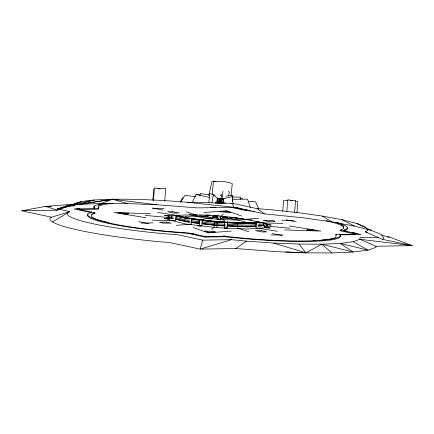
<?xml version="1.0" encoding="UTF-8"?>
<svg xmlns="http://www.w3.org/2000/svg" width="434" height="434" viewBox="0 0 434 434"><rect width="100%" height="100%" fill="white"/><g stroke="black" fill="none" stroke-linecap="round" stroke-linejoin="round"><path stroke-width="0.65" d="M223.212 202.949L217.282 202.385L217.32 198.154L224.253 198.81M199.043 222.447L199.087 221.378M59.29 209.334L69.76 211.58L67.232 213.089A109.943 12.445 4.6 0 0 162.652 233.59L177.864 234.805L202.711 240.143L231.479 239.671L246.485 241.147L273.453 243.04L299.064 244.082L321.757 244.206L340.153 243.409L353.124 241.733L359.884 239.286L375.952 246.279L375.909 247.358L368.119 250.141L353.178 252.013L332.032 252.962L305.921 252.848L285.567 252.024M246.626 219.284L235.06 220.054L216.973 219.213L217.244 216.061L213.24 215.579M335.992 235.027L336.073 234.062L335.905 237.105A85.693 9.7 4.6 0 1 247.516 238.559L224.514 236.291L205.618 236.601L189.072 233.047L165.75 231.181A85.693 9.7 4.6 0 1 91.379 215.204L95.252 212.893L79.346 209.476L79.427 208.51M336.486 222.43A89.545 10.134 4.6 0 1 343.836 230.834L361.055 234.534L339.827 234.881A89.545 10.134 4.6 0 1 225.626 236.758L205.163 237.094L187.298 233.259A89.545 10.134 4.6 0 1 91.205 212.617L91.281 211.732M91.205 212.617L73.986 208.917L94.455 208.58L94.525 207.696A89.545 10.134 4.6 0 1 94.097 205.776M94.422 213.392L94.498 212.421L91.455 214.239M98.274 208.602L98.35 207.631M152.871 200.085L153.788 188.687M153.435 200.589L154.461 187.851L160.119 189.067M164.719 201.23L165.745 188.486L157.775 188.622M169.792 217.141L169.64 219.013L169.173 218.676L169.271 217.429M171.403 215.752L171.246 217.743L145.097 215.4M176.22 214.814L175.743 220.787L151.922 220.157M191.909 218.134L191.432 224.107L176.329 225.354M200.161 195.539L200.324 193.564L209.562 195.034M202.374 219.588L201.87 225.816L200.248 226.222L197.736 225.924L199.363 225.517L199.862 219.289M205.163 237.094L205.233 236.21M208.906 202.645L209.649 193.428L215.177 195.213M212.665 216.669L212.514 218.541L211.315 218.996L208.743 218.72L209.942 218.259L210.04 217.016M212.324 194.757L213.43 181.038L216.061 181.602M213.674 215.514L213.571 216.816L202.955 219.186M215.416 203.334L215.508 202.163L218.156 202.352L218.063 203.524M214.591 220.835L214.108 226.808L211.765 229.602M216.892 202.553L217.255 198.007L213.311 194.969L211.922 202.645M216.848 227.687L186.36 224.09L167.774 219.615L168.186 215.986C201.267 213.132 235.071 215.806 267.257 223.998L266.845 227.628L247.586 229.038L216.848 227.687L217.298 222.11L224.736 222.441M225.311 222.485L217.293 222.132L217.336 221.649L224.774 221.975M220.445 217.336L220.467 219.788L217.814 219.588L217.939 215.269M219.696 203.595L220.065 198.989M220.835 203.367L221.573 194.15L220.331 195.696M220.147 216.099L220.043 217.401L224.953 221.177M223.364 203.139L223.727 198.593L232.25 196.689L233.085 203.915M224.411 227.85L227.015 228.002L227.964 228.631L225.36 228.485L224.411 227.85L224.91 221.622M227.015 228.002L227.519 221.774M227.779 223.418L227.872 222.289M232.429 201.457L232.901 195.528L225.886 196.119M238.185 222.197L237.702 228.17L248.747 231.761M240.441 199.179L240.599 197.204L232.727 196.998M250.955 210.962L245.959 210.566L246.035 209.6M256.364 221.855L255.886 227.823L277.359 231.251M264.051 222.55L263.785 225.87L289.934 228.213M264.626 227.628L270.203 227.969L264.626 227.628L264.773 225.756M265.489 227.411L265.592 226.163M265.863 224.546L270.729 224.812L271.299 225.154L266.427 224.888L265.863 224.546L265.961 223.298M282.746 211.32L283.608 200.595L288.257 200.513M286.787 211.765L287.758 199.7L292.787 200.779M294.594 212.465L295.565 200.394L290.248 200.481M296.954 212.589L297.816 201.859L295.304 201.322M339.827 234.881L339.898 233.997A89.545 10.134 4.6 0 1 321.42 240.024M343.836 230.834L343.907 229.949A89.545 10.134 4.6 0 0 347.563 227.763M336.019 234.458L355.679 234.138L355.761 233.166M230.996 196.081L232.288 183.691C226.114 181.011 218.573 181.059 211.879 181.748L208.819 195.289M222.159 198.588L222.978 191.128M267.013 225.512L267.149 224.302M217.293 222.132L201.87 220.293M228.615 195.756L229.32 192.067L228.186 191.345M202.711 240.143L200.183 249.116L169.602 242.546L159.989 241.776A126.685 14.344 4.6 0 1 50.04 218.161L51.635 217.206L69.76 211.58L52.552 221.899M192.419 202.255L195.978 194.486L209.416 197.421M180.598 202.239L184.895 195.371L195.555 196.673M180.191 201.853L183.029 197.383M220.917 216.805L223.26 214.011M231.479 239.671L200.183 249.116L235.76 248.53L246.485 241.147M366.719 228.74L367.81 230.362L365.287 231.87L382.354 239.308L383.954 238.347L381.437 234.593L371.39 230.416L356.905 223.505L342.176 219.75L322.332 216.078L298.592 212.714L272.389 209.866L257.178 208.645L232.331 203.313L187.797 202.315A109.943 12.445 4.6 0 0 74.398 204.181M353.124 241.733L368.119 250.141L340.153 243.409L353.178 252.013L321.757 244.206L305.921 252.848L276.317 251.649L235.76 248.53M51.635 217.206L21.7 210.778L57.277 210.192L57.326 209.101L65.116 206.28L80.062 204.349L101.258 203.427L112.52 199.26L156.918 204.767L197.475 207.886L233.817 207.289L264.398 213.859L304.196 217.928L331.554 221.823L354.415 226.071L371.39 230.416M70.59 205.515L57.277 210.192L45.554 206.383L21.7 210.778M63.765 207.11L57.326 209.101L75.728 204.577M66.342 206.313L81.158 201.734M84.272 202.477L94.129 200.058L65.116 206.28L112.52 199.26L127.406 203.568L156.918 204.767M80.062 204.349L112.52 199.26M243.599 219.506L258.702 218.259M73.726 204.23L45.554 206.383L51.575 206.28M203.676 212.535L226.841 210.772L241.765 216.089M231.355 231.078L208.19 232.841L193.266 227.524M216.767 203.351L218.731 203.204M259.196 221.969C231.49 223.716 203.226 221.465 176.161 215.253M259.603 222.121L247.771 222.989L226.803 222.067M256.684 222.631L248.053 223.26L226.667 222.322M258.675 222.485L260.004 222.387M256.933 222.778L247.733 223.45L239.617 223.092M258.246 222.68L260.877 222.49M256 222.902L248.036 223.483L227.318 222.571M258.659 222.707L260.65 222.561M256.646 223.114L248.015 223.743L227.297 222.832M258.637 222.968L260.628 222.821M256.527 224.584L247.895 225.213L239.21 224.834M258.518 224.438L263.829 224.047M256.044 225.723L247.499 226.353L227.21 225.458M258.013 225.582L263.932 225.148M256.011 226.125L247.467 226.749L227.177 225.859M257.98 225.978L264.556 225.501M256.391 226.293L247.76 226.922L239.069 226.543M258.382 226.147L264.355 225.707M236.438 218.823L240.935 218.524M375.952 246.279L412.3 245.628L389.488 237.072L381.638 235.385M68.301 206.009L74.317 205.906M230.986 203.334L232.331 203.313L233.817 207.289L187.797 202.315L189.099 202.445M94.276 208.266L98.323 208.201L98.442 205.553A85.693 9.7 4.6 0 1 105.793 203.258M79.346 209.476L98.247 209.166L98.366 206.519A85.693 9.7 4.6 0 1 113.746 203.307M210.43 207.322L215.855 207.235M152.171 208.797L164.128 208.602M281.991 220.705L293.948 220.51M141.083 223.103L153.039 222.908M270.903 235.011L282.859 234.816M223.06 235.917L225.04 235.884M354.491 233.758L357.144 233.714M378.752 237.246L359.96 237.555L359.884 239.286L412.3 245.628L382.354 239.308M387.475 237.105L389.488 237.072M232.163 199.374L247.532 199.157L250.369 207.501M184.987 216.289L208.287 215.964M101.258 203.427L127.406 203.568M259.288 222.826L283.104 223.456M150.403 213.712L114.153 212.535L145.775 217.684M284.628 229.901L320.878 231.078L289.25 225.93M225.333 222.262L217.309 221.91L202.07 220.109M227.443 222.561L238.261 223.033M225.295 222.745L217.271 222.392L202.027 220.591M225.175 224.215L217.152 223.863L201.913 222.062M227.177 224.302L237.87 224.774M225.181 225.371L217.065 225.013L202.309 223.271M225.148 225.767L217.033 225.409L202.277 223.667M224.367 225.892L217.016 225.571L201.772 223.77M227.042 226.011L237.734 226.483M223.147 216.338L225.772 216.463M222.544 217.054L226.553 217.239M222.42 217.239L227.015 217.45M222.398 217.521L228.306 217.792M218.405 218.128L212.481 217.51M220.418 218.221L232.472 218.785M169.173 218.676L164.269 218.389L164.736 218.72L169.64 219.013M248.281 201.338L255.577 201.777L258.718 208.933M217.64 219.007L220.293 219.208M252.919 211.119L254.226 211.228M196.092 194.519L200.031 194.871M239.975 198.49L242.601 198.723M217.222 198.571L223.716 199.19M217.217 199.184L223.581 199.792M217.146 200.345L223.445 200.947M217.26 201.343L223.548 201.946M217.26 201.837L223.407 202.423M217.949 202.852L223.033 203.334M222.968 202.765L225.577 203.031M209.942 218.259L212.514 218.541M190.504 218.481L187.152 218.085L175.982 215.4M191.85 218.638L217.336 221.649M189.474 218.622L175.927 215.687M191.465 218.855L200.079 219.875M189.457 218.844L175.911 215.91M191.448 219.078L200.063 220.098M189.436 219.105L175.889 216.17M191.427 219.338L200.041 220.358M189.322 220.575L175.77 217.64M191.307 220.808L199.26 221.747M189.566 221.763L175.71 218.763M190.906 221.92L199.624 222.951M189.533 222.165L175.678 219.159M190.873 222.322L199.591 223.353M189.181 222.284L175.634 219.349M191.172 222.517L199.125 223.456M199.363 225.517L201.87 225.816M213.278 216.333L217.195 216.805M213.165 216.506L217.168 216.995M205.803 215.904L208.472 216.23M213.143 216.788L217.146 217.277M199.369 215.931L207.891 216.957M216.973 219.213L199.277 217.076L189.354 214.618M229.754 217.266L243.859 218.991M245.199 219.154L251.921 219.973M157.672 212.362L179.144 215.79M365.287 231.87L367.245 232.293M234.783 207.181L237.431 207.75M238.754 208.032L240.078 208.32M340.522 229.895L347.146 231.317M352.446 232.456L355.099 233.025M233.85 207.208L247.743 210.192M230.736 207.295L245.959 210.566M355.679 234.138L339.779 230.72L343.652 228.409A85.693 9.7 4.6 0 0 325.869 220.618M286.142 219.81L296.2 221.975M272.129 233.492L282.187 235.651M152.844 207.962L162.902 210.121M138.831 221.638L148.889 223.803M76.71 208.602L79.357 209.172M191.34 233.226L193.987 233.796M195.311 234.078L196.629 234.365M225.968 217.564L245.091 221.741M175.944 215.861L187.114 218.546M171.284 216.561L173.209 217.027M169.797 217.336L173.079 218.128M169.765 217.738L173.052 218.53M169.227 217.808L173.074 218.736M193.786 214.548L195.647 215.009M273.453 243.04L305.921 252.848L299.064 244.082M186.284 211.852L197.329 215.443M356.905 223.505L365.629 227.118M342.176 219.75L354.415 226.071M322.332 216.078L331.554 221.823M257.178 208.645L264.398 213.859M321.757 244.206L332.032 252.962M94.455 208.58A89.545 10.134 4.6 0 1 105.429 203.237M315.735 240.317A89.545 10.134 4.6 0 1 313.006 240.409M108.5 222.561A89.545 10.134 4.6 0 1 87.619 213.919M336.046 222.36A85.693 9.7 4.6 0 1 343.728 227.438M128.594 213.257L127.281 214.385L118.303 212.92L128.594 213.257M307.744 229.228L306.431 230.356L316.728 230.693L307.744 229.228M165.245 215.454L164.415 215.676L169.982 216.007L165.245 215.454M234.517 217.358L232.917 217.77L235.429 218.063L237.029 217.656L234.517 217.358M226.336 211.206L219.756 211.705L230.573 212.714L226.336 211.206M215.275 231.908L208.694 232.407L204.457 230.899L215.275 231.908M274.939 221.177L268.185 221.432L263.15 220.347L271.158 220.363L274.939 221.177M166.309 222.056L159.457 222.295L163.179 223.109L171.262 223.141L166.309 222.056M172.341 211.64L167.817 211.711L173.231 213.056L179.247 212.964L172.341 211.64M261.48 230.568L255.425 230.649L262.282 231.978L266.834 231.913L261.48 230.568M209.394 215.112L206.79 214.966L207.761 215.6L210.365 215.747L209.394 215.112"/></g></svg>
